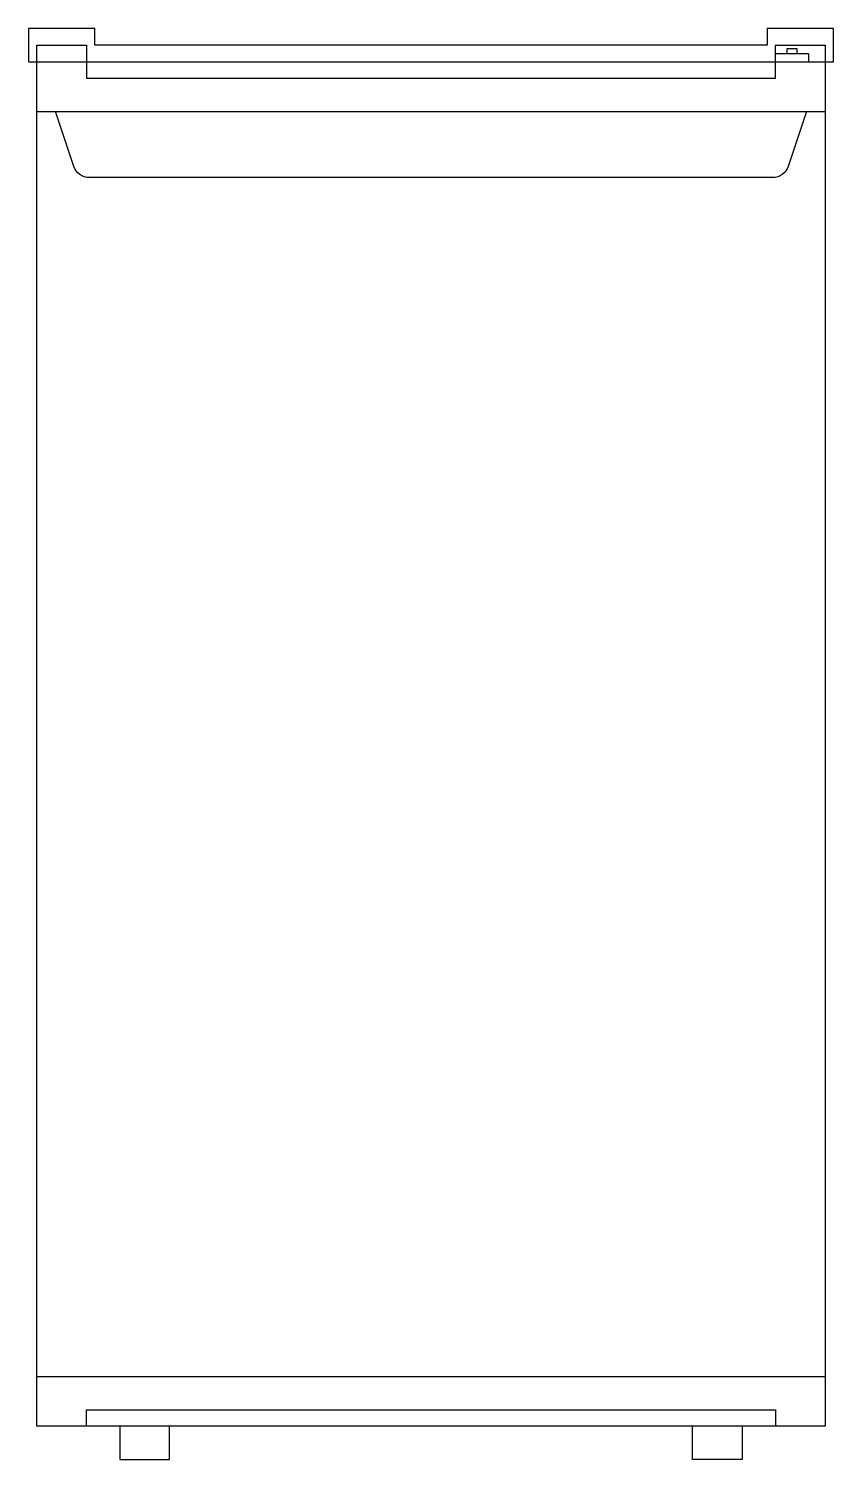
# Model space of a CAD drawing. Header units: millimetres. Extents: x -2990.136 to -2989.65, y 2876.532 to 2877.396.
import ezdxf

# ---------------------------------------------------------------- set-up
doc = ezdxf.new("R2010")
doc.units = ezdxf.units.MM
doc.header["$LTSCALE"] = 10
doc.layers.add('cozinha_geladeiras', color=2, linetype='Continuous')

msp = doc.modelspace()

# ---------------------------------------------------------------- linework, layer by layer
at = {"layer": 'cozinha_geladeiras', "color": 1}
for p, q in [((-2990.13104, 2877.34585), (-2989.65504, 2877.34585)), ((-2990.13104, 2876.58185), (-2989.65504, 2876.58185))]:
    msp.add_line(p, q, dxfattribs=at)
at = {"layer": 'cozinha_geladeiras'}
for points in [[(-2989.68504, 2877.38085), (-2989.68504, 2877.38585), (-2989.65504, 2877.38585), (-2989.65504, 2877.37585), (-2989.65004, 2877.37585), (-2989.65004, 2877.39585), (-2989.69004, 2877.39585), (-2989.69004, 2877.38585), (-2990.09604, 2877.38585), (-2990.09604, 2877.39585), (-2990.13604, 2877.39585), (-2990.13604, 2877.37585), (-2990.13104, 2877.37585), (-2990.13104, 2877.38585), (-2990.10104, 2877.38585), (-2990.10104, 2877.37585)], [(-2990.10104, 2877.37585), (-2990.10104, 2877.36585), (-2989.68504, 2877.36585), (-2989.68504, 2877.37585)], [(-2990.08104, 2876.55185), (-2990.08104, 2876.53185), (-2990.05104, 2876.53185), (-2990.05104, 2876.55185)], [(-2989.70504, 2876.55185), (-2989.70504, 2876.53185), (-2989.73504, 2876.53185), (-2989.73504, 2876.55185)]]:
    msp.add_lwpolyline(points, dxfattribs=at)
at = {"layer": 'cozinha_geladeiras', "color": 1}
for points in [[(-2989.68504, 2877.37585), (-2989.68504, 2877.38085), (-2989.66504, 2877.38085), (-2989.66504, 2877.37585)], [(-2989.67804, 2877.38085), (-2989.67804, 2877.38385), (-2989.67204, 2877.38385), (-2989.67204, 2877.38085)], [(-2990.10104, 2876.55185), (-2990.10104, 2876.56185), (-2989.68504, 2876.56185), (-2989.68504, 2876.55185)]]:
    msp.add_lwpolyline(points, dxfattribs=at)
at = {"layer": 'cozinha_geladeiras'}
msp.add_lwpolyline([(-2990.13104, 2876.55185), (-2990.13104, 2877.37585), (-2989.65504, 2877.37585), (-2989.65504, 2876.55185)], close=True, dxfattribs=at)
at = {"layer": 'cozinha_geladeiras', "color": 1}
msp.add_lwpolyline([(-2989.66621, 2877.34585), (-2989.67729, 2877.31268, -0.322671), (-2989.68677, 2877.30585), (-2990.09931, 2877.30585, -0.322671), (-2990.10879, 2877.31268), (-2990.11987, 2877.34585)], format="xyb", dxfattribs=at)

doc.saveas('drawing.dxf')
